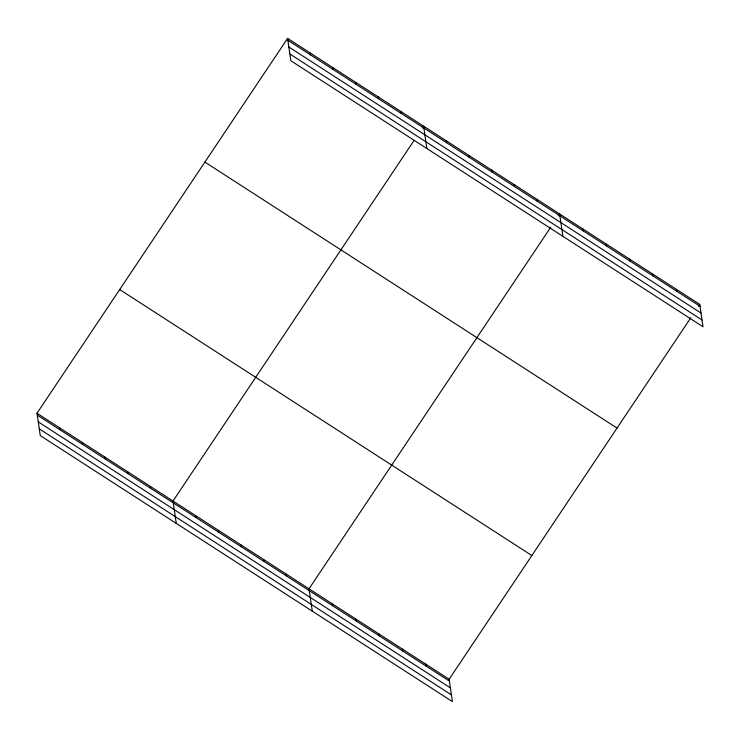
<?xml version="1.0" encoding="UTF-8"?>
<svg xmlns="http://www.w3.org/2000/svg" width="740" height="740" viewBox="0 0 740 740"><rect width="100%" height="100%" fill="white"/><g stroke="black" fill="none" stroke-linecap="round" stroke-linejoin="round"><path stroke-width="1.11" d="M690.827 317.71L449.143 679.246L452.408 701.613L40.265 435.61L37 413.244L287.592 38.388L699.735 304.39L703 326.756L290.857 60.754L287.592 38.388M414.058 140.443L173.012 501.026L176.268 523.393M422.327 128.066L423.595 126.161L426.86 148.537M550.699 227.263L309.015 588.799L312.28 611.175M558.339 215.849L559.607 213.943L562.872 236.319M698.468 306.286L699.735 304.39M287.86 40.256L700.012 306.258M288.85 47.027L700.993 313.02M289.867 53.992L702.01 319.995M204.897 162.088L617.04 428.09M119.695 289.543L531.838 555.537M37 413.244L449.143 679.246M37.277 415.121L449.421 681.115M38.258 421.883L450.401 687.885M39.276 428.849L451.418 694.851M676.379 289.312L676.656 291.19M653.022 274.235L653.3 276.113M629.675 259.167L629.943 261.035M606.319 244.089L606.587 245.967M582.963 229.021L583.231 230.889M536.935 199.319L537.212 201.188M514.272 184.686L514.541 186.563M491.601 170.052L491.878 171.93M468.938 155.428L469.206 157.296M446.266 140.794L446.544 142.672M400.932 111.537L401.2 113.405M378.26 96.903L378.538 98.781M355.598 82.279L355.866 84.147M425.787 664.168L426.064 666.046M332.926 67.645L333.204 69.523M402.44 649.1L402.708 650.969M310.264 53.012L310.532 54.89M379.084 634.023L379.352 635.901M355.727 618.945L355.996 620.823M332.371 603.877L332.649 605.755M286.352 574.175L286.621 576.044M263.68 559.542L263.949 561.42M241.009 544.918L241.286 546.786M218.346 530.284L218.615 532.153M195.674 515.651L195.952 517.528M150.34 486.393L150.618 488.271M127.669 471.759L127.946 473.637M105.006 457.135L105.274 459.004M82.334 442.502L82.612 444.379M59.672 427.877L59.94 429.746"/></g></svg>
